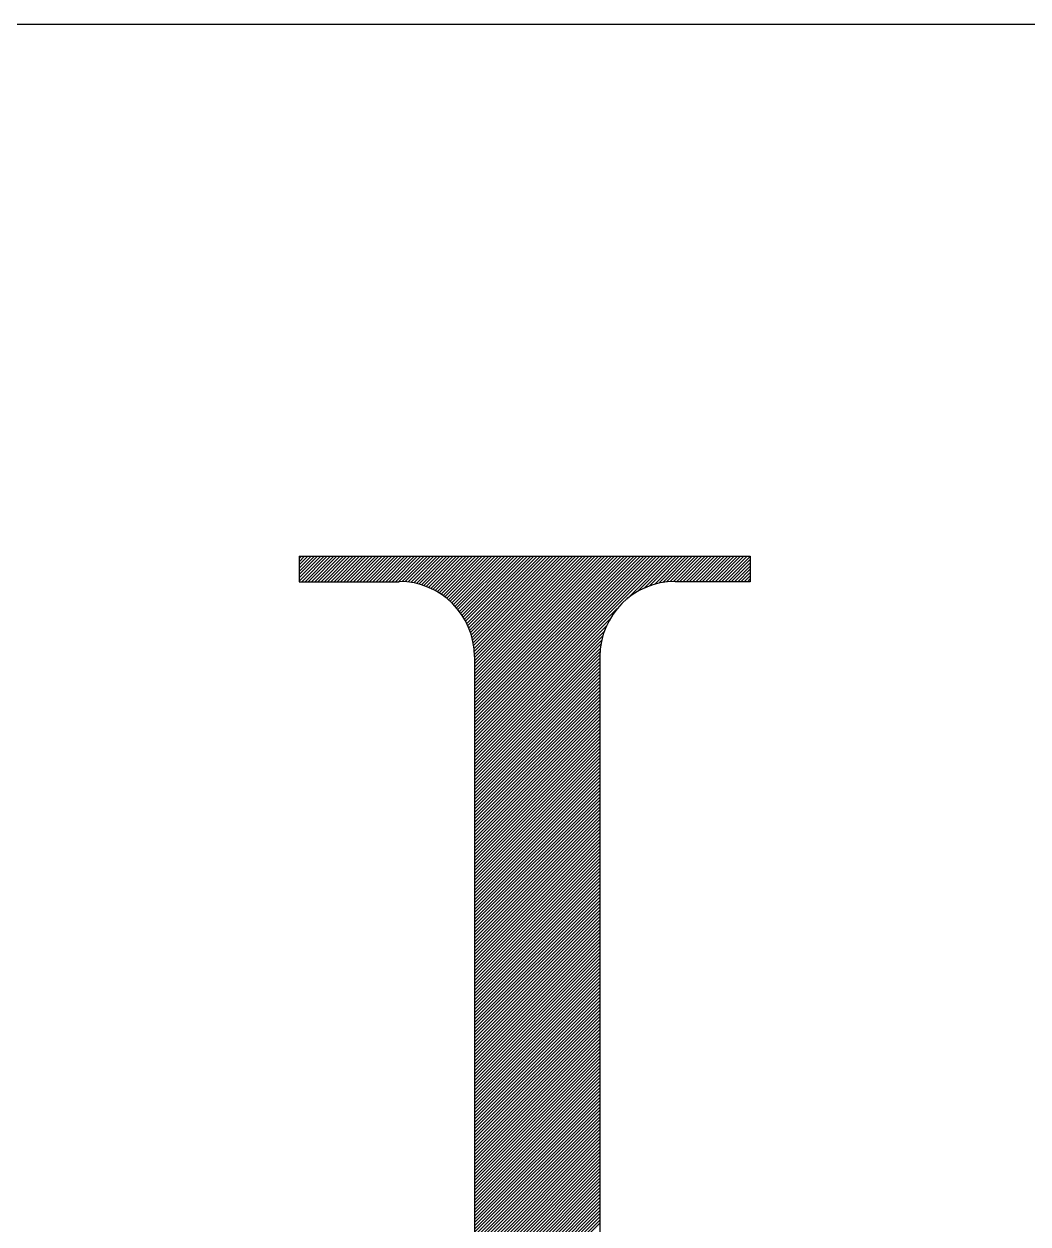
# Model space of a CAD drawing. Extents: x 0 to 405, y 0 to 280.
# Drawn here: x 24.69 to 30.55, y 14.25 to 21.26 of the extents above; entities that cross this region are included whole.
import ezdxf
from ezdxf.enums import TextEntityAlignment as Align

# ---------------------------------------------------------------- set-up
doc = ezdxf.new("R2010")
doc.units = 0
doc.header["$LTSCALE"] = 6
doc.linetypes.add('DASHED', pattern=[0])
doc.layers.get('0').update_dxf_attribs({"color": 8, "linetype": 'CONTINUOUS'})
for name, color, linetype in [('1', 8, 'CONTINUOUS'), ('10', 8, 'DASHED'), ('11', 30, 'DASHED'), ('2', 62, 'CONTINUOUS'), ('BLAU025', 5, 'CONTINUOUS'), ('LIJN025', 8, 'CONTINUOUS')]:
    doc.layers.add(name, color=color, linetype=linetype)
doc.styles.get("Standard").update_dxf_attribs({"font": 'simplex', "width": 0.85})

# ---------------------------------------------------------------- blocks, each defined once
blk = doc.blocks.new('*X')
at = {"color": 0}
for p, q in [((637.294, 543.81), (637.984, 544.5)), ((637.294, 543.899), (637.894, 544.5)), ((637.294, 543.989), (637.804, 544.5)), ((637.294, 544.079), (637.715, 544.5)), ((637.294, 544.169), (637.625, 544.5)), ((637.294, 544.259), (637.535, 544.5)), ((637.294, 544.348), (637.445, 544.5)), ((637.294, 544.438), (637.355, 544.5)), ((637.366, 543.792), (638.074, 544.5)), ((637.456, 543.792), (638.164, 544.5)), ((637.546, 543.792), (638.253, 544.5)), ((637.635, 543.792), (638.343, 544.5)), ((637.725, 543.792), (638.433, 544.5)), ((637.815, 543.792), (638.523, 544.5)), ((637.905, 543.792), (638.613, 544.5)), ((637.995, 543.792), (638.702, 544.5)), ((638.084, 543.792), (638.792, 544.5)), ((638.174, 543.792), (638.882, 544.5)), ((638.264, 543.792), (638.972, 544.5)), ((638.354, 543.792), (639.062, 544.5)), ((638.444, 543.792), (639.151, 544.5)), ((638.534, 543.792), (639.241, 544.5)), ((638.623, 543.792), (639.331, 544.5)), ((638.713, 543.792), (639.421, 544.5)), ((638.803, 543.792), (639.511, 544.5)), ((638.893, 543.792), (639.6, 544.5)), ((638.983, 543.792), (639.69, 544.5)), ((639.072, 543.792), (639.78, 544.5)), ((639.162, 543.792), (639.87, 544.5)), ((639.252, 543.792), (639.96, 544.5)), ((639.342, 543.792), (640.049, 544.5)), ((639.432, 543.792), (640.139, 544.5)), ((639.521, 543.792), (640.229, 544.5)), ((639.611, 543.792), (640.319, 544.5)), ((639.701, 543.792), (640.409, 544.5)), ((639.791, 543.792), (640.498, 544.5)), ((639.881, 543.792), (640.588, 544.5)), ((639.97, 543.792), (640.678, 544.5)), ((640.06, 543.792), (640.768, 544.5)), ((640.157, 543.798), (640.858, 544.5)), ((640.241, 543.794), (640.947, 544.5)), ((640.323, 543.785), (641.037, 544.5)), ((640.402, 543.775), (641.127, 544.5)), ((640.478, 543.761), (641.217, 544.5)), ((640.552, 543.745), (641.307, 544.5)), ((640.624, 543.727), (641.397, 544.5)), ((640.694, 543.707), (641.486, 544.5)), ((640.761, 543.685), (641.576, 544.5)), ((640.827, 543.661), (641.666, 544.5)), ((640.891, 543.635), (641.756, 544.5)), ((640.953, 543.608), (641.846, 544.5)), ((641.014, 543.578), (641.935, 544.5)), ((641.073, 543.548), (642.025, 544.5)), ((641.131, 543.515), (642.115, 544.5)), ((641.187, 543.481), (642.205, 544.5)), ((641.241, 543.446), (642.295, 544.5)), ((641.294, 543.409), (642.384, 544.5)), ((641.346, 543.371), (642.474, 544.5)), ((641.396, 543.332), (642.564, 544.5)), ((641.445, 543.291), (642.654, 544.5)), ((641.492, 543.248), (642.744, 544.5)), ((641.538, 543.205), (642.833, 544.5)), ((641.583, 543.16), (642.923, 544.5)), ((641.627, 543.113), (643.013, 544.5)), ((641.669, 543.065), (643.103, 544.5)), ((641.709, 543.016), (643.193, 544.5)), ((641.748, 542.966), (643.282, 544.5)), ((641.786, 542.914), (643.372, 544.5)), ((641.823, 542.86), (643.462, 544.5)), ((641.858, 542.805), (643.552, 544.5)), ((641.891, 542.749), (643.642, 544.5)), ((641.923, 542.691), (643.731, 544.5)), ((641.953, 542.632), (643.821, 544.5)), ((641.982, 542.571), (643.911, 544.5)), ((642.009, 542.508), (644.001, 544.5)), ((642.035, 542.444), (644.091, 544.5)), ((642.058, 542.377), (644.18, 544.5)), ((642.08, 542.309), (644.27, 544.5)), ((642.1, 542.239), (644.36, 544.5)), ((642.117, 542.167), (644.45, 544.5)), ((642.133, 542.092), (644.54, 544.5)), ((642.145, 542.016), (644.629, 544.5)), ((642.156, 541.936), (644.719, 544.5)), ((642.163, 541.853), (644.809, 544.5)), ((642.167, 541.768), (644.899, 544.5)), ((642.173, 539.17), (647.503, 544.5)), ((642.173, 539.26), (647.413, 544.5)), ((642.173, 539.35), (647.323, 544.5)), ((642.173, 539.439), (647.234, 544.5)), ((642.173, 539.529), (647.144, 544.5)), ((642.173, 539.619), (647.054, 544.5)), ((642.173, 539.709), (646.964, 544.5)), ((642.173, 539.799), (646.874, 544.5)), ((642.173, 539.888), (646.785, 544.5)), ((642.173, 539.978), (646.695, 544.5)), ((642.173, 540.068), (646.605, 544.5)), ((642.173, 540.158), (646.515, 544.5)), ((642.173, 540.248), (646.425, 544.5)), ((642.173, 540.337), (646.336, 544.5)), ((642.173, 540.427), (646.246, 544.5)), ((642.173, 540.517), (646.156, 544.5)), ((642.173, 540.607), (646.066, 544.5)), ((642.173, 540.697), (645.976, 544.5)), ((642.173, 540.786), (645.887, 544.5)), ((642.173, 540.876), (645.797, 544.5)), ((642.173, 540.966), (645.707, 544.5)), ((642.173, 541.056), (645.617, 544.5)), ((642.173, 541.146), (645.527, 544.5)), ((642.173, 541.235), (645.438, 544.5)), ((642.173, 541.325), (645.348, 544.5)), ((642.173, 541.415), (645.258, 544.5)), ((642.173, 541.505), (645.168, 544.5)), ((642.173, 541.595), (645.078, 544.5)), ((642.173, 541.684), (644.989, 544.5)), ((646.41, 543.317), (647.593, 544.5)), ((646.705, 543.522), (647.683, 544.5)), ((646.889, 543.616), (647.772, 544.5)), ((647.039, 543.677), (647.862, 544.5)), ((647.172, 543.719), (647.952, 544.5)), ((647.292, 543.75), (648.042, 544.5)), ((647.404, 543.772), (648.132, 544.5)), ((647.508, 543.786), (648.222, 544.5)), ((647.607, 543.795), (648.311, 544.5)), ((647.701, 543.799), (648.401, 544.5)), ((647.783, 543.792), (648.491, 544.5)), ((647.873, 543.792), (648.581, 544.5)), ((647.963, 543.792), (648.671, 544.5)), ((648.053, 543.792), (648.76, 544.5)), ((648.142, 543.792), (648.85, 544.5)), ((648.232, 543.792), (648.94, 544.5)), ((648.322, 543.792), (649.03, 544.5)), ((648.412, 543.792), (649.12, 544.5)), ((648.502, 543.792), (649.209, 544.5)), ((648.591, 543.792), (649.299, 544.5)), ((648.681, 543.792), (649.389, 544.5)), ((648.771, 543.792), (649.479, 544.5)), ((648.861, 543.792), (649.569, 544.5)), ((648.951, 543.792), (649.658, 544.5)), ((649.04, 543.792), (649.748, 544.5)), ((649.13, 543.792), (649.836, 544.498)), ((649.22, 543.792), (649.836, 544.408)), ((649.31, 543.792), (649.836, 544.318)), ((649.4, 543.792), (649.836, 544.228)), ((649.489, 543.792), (649.836, 544.138)), ((649.579, 543.792), (649.836, 544.048)), ((649.669, 543.792), (649.836, 543.959)), ((649.759, 543.792), (649.836, 543.869)), ((642.173, 539.08), (646.14, 543.046)), ((642.173, 538.99), (645.934, 542.751)), ((642.173, 538.901), (645.841, 542.568)), ((642.173, 538.811), (645.78, 542.417)), ((642.173, 538.721), (645.737, 542.284)), ((642.173, 538.631), (645.706, 542.164)), ((642.173, 538.541), (645.685, 542.053)), ((642.173, 538.452), (645.67, 541.948)), ((642.173, 538.362), (645.661, 541.849)), ((642.173, 538.272), (645.657, 541.755)), ((642.173, 538.182), (645.658, 541.666)), ((642.173, 538.092), (645.658, 541.576)), ((642.173, 538.003), (645.658, 541.487)), ((642.173, 537.913), (645.658, 541.397)), ((642.173, 537.823), (645.658, 541.307)), ((642.173, 537.733), (645.658, 541.217)), ((642.173, 537.643), (645.658, 541.127)), ((642.173, 537.553), (645.658, 541.038)), ((642.173, 537.464), (645.658, 540.948)), ((642.173, 537.374), (645.658, 540.858)), ((642.173, 537.284), (645.658, 540.768)), ((642.173, 537.194), (645.658, 540.678)), ((642.173, 537.104), (645.658, 540.589)), ((642.173, 537.015), (645.658, 540.499)), ((642.173, 536.925), (645.658, 540.409)), ((642.173, 536.835), (645.658, 540.319)), ((642.173, 536.745), (645.658, 540.229)), ((642.173, 536.655), (645.658, 540.14)), ((642.173, 536.566), (645.658, 540.05)), ((642.173, 536.476), (645.658, 539.96)), ((642.173, 536.386), (645.658, 539.87)), ((642.173, 536.296), (645.658, 539.78)), ((642.173, 536.206), (645.658, 539.691)), ((642.173, 536.117), (645.658, 539.601)), ((642.173, 536.027), (645.658, 539.511)), ((642.173, 535.937), (645.658, 539.421)), ((642.173, 535.847), (645.658, 539.331)), ((642.173, 535.757), (645.658, 539.242)), ((642.173, 535.668), (645.658, 539.152)), ((642.173, 535.578), (645.658, 539.062)), ((642.173, 535.488), (645.658, 538.972)), ((642.173, 535.398), (645.658, 538.882)), ((642.173, 535.308), (645.658, 538.793)), ((642.173, 535.219), (645.658, 538.703)), ((642.173, 535.129), (645.658, 538.613)), ((642.173, 535.039), (645.658, 538.523)), ((642.173, 534.949), (645.658, 538.433)), ((642.173, 534.859), (645.658, 538.344)), ((642.173, 534.77), (645.658, 538.254)), ((642.173, 534.68), (645.658, 538.164)), ((642.173, 534.59), (645.658, 538.074)), ((642.173, 534.5), (645.658, 537.984)), ((642.173, 534.41), (645.658, 537.895)), ((642.173, 534.321), (645.658, 537.805)), ((642.173, 534.231), (645.658, 537.715)), ((642.173, 534.141), (645.658, 537.625)), ((642.173, 534.051), (645.658, 537.535)), ((642.173, 533.961), (645.658, 537.445)), ((642.173, 533.872), (645.658, 537.356)), ((642.173, 533.782), (645.658, 537.266)), ((642.173, 533.692), (645.658, 537.176)), ((642.173, 533.602), (645.658, 537.086)), ((642.173, 533.512), (645.658, 536.996)), ((642.173, 533.423), (645.658, 536.907)), ((642.173, 533.333), (645.658, 536.817)), ((642.173, 533.243), (645.658, 536.727)), ((642.173, 533.153), (645.658, 536.637)), ((642.173, 533.063), (645.658, 536.547)), ((642.173, 532.974), (645.658, 536.458)), ((642.173, 532.884), (645.658, 536.368)), ((642.173, 532.794), (645.658, 536.278)), ((642.173, 532.704), (645.658, 536.188)), ((642.173, 532.614), (645.658, 536.098)), ((642.173, 532.525), (645.658, 536.009)), ((642.173, 532.435), (645.658, 535.919)), ((642.173, 532.345), (645.658, 535.829)), ((642.173, 532.255), (645.658, 535.739)), ((642.173, 532.165), (645.658, 535.649)), ((642.173, 532.076), (645.658, 535.56)), ((642.173, 531.986), (645.658, 535.47)), ((642.173, 531.896), (645.658, 535.38)), ((642.173, 531.806), (645.658, 535.29)), ((642.173, 531.716), (645.658, 535.2)), ((642.173, 531.627), (645.658, 535.111)), ((642.173, 531.537), (645.658, 535.021)), ((642.173, 531.447), (645.658, 534.931)), ((642.173, 531.357), (645.658, 534.841)), ((642.173, 531.267), (645.658, 534.751)), ((642.173, 531.178), (645.658, 534.662)), ((642.173, 531.088), (645.658, 534.572)), ((642.173, 530.998), (645.658, 534.482)), ((642.173, 530.908), (645.658, 534.392)), ((642.173, 530.818), (645.658, 534.302)), ((642.173, 530.728), (645.658, 534.213)), ((642.173, 530.639), (645.658, 534.123)), ((642.173, 530.549), (645.658, 534.033)), ((642.173, 530.459), (645.658, 533.943)), ((642.173, 530.369), (645.658, 533.853)), ((642.173, 530.279), (645.658, 533.764)), ((642.173, 530.19), (645.658, 533.674)), ((642.173, 530.1), (645.658, 533.584)), ((642.173, 530.01), (645.658, 533.494)), ((642.173, 529.92), (645.658, 533.404)), ((642.173, 529.83), (645.658, 533.315)), ((642.173, 529.741), (645.658, 533.225)), ((642.173, 529.651), (645.658, 533.135)), ((642.173, 529.561), (645.658, 533.045)), ((642.173, 529.471), (645.658, 532.955)), ((642.173, 529.381), (645.658, 532.866)), ((642.173, 529.292), (645.658, 532.776)), ((642.173, 529.202), (645.658, 532.686)), ((642.173, 529.112), (645.658, 532.596)), ((642.173, 529.022), (645.658, 532.506)), ((642.173, 528.932), (645.658, 532.417)), ((642.173, 528.843), (645.658, 532.327)), ((642.173, 528.753), (645.658, 532.237)), ((642.173, 528.663), (645.658, 532.147)), ((642.173, 528.573), (645.658, 532.057)), ((642.173, 528.483), (645.658, 531.968)), ((642.173, 528.394), (645.658, 531.878)), ((642.173, 528.304), (645.658, 531.788)), ((642.173, 528.214), (645.658, 531.698)), ((642.173, 528.124), (645.658, 531.608)), ((642.173, 528.034), (645.658, 531.519)), ((642.173, 527.945), (645.658, 531.429)), ((642.173, 527.855), (645.658, 531.339)), ((642.173, 527.765), (645.658, 531.249)), ((642.173, 527.675), (645.658, 531.159)), ((642.173, 527.585), (645.658, 531.07)), ((642.173, 527.496), (645.658, 530.98)), ((642.173, 527.406), (645.658, 530.89)), ((642.173, 527.316), (645.658, 530.8)), ((642.173, 527.226), (645.658, 530.71)), ((642.173, 527.136), (645.658, 530.621)), ((642.173, 527.047), (645.658, 530.531)), ((642.173, 526.957), (645.658, 530.441)), ((642.173, 526.867), (645.658, 530.351)), ((642.173, 526.777), (645.658, 530.261)), ((642.173, 526.687), (645.658, 530.171)), ((642.173, 526.598), (645.658, 530.082)), ((642.173, 526.508), (645.658, 529.992)), ((642.173, 526.418), (645.658, 529.902)), ((642.173, 526.328), (645.658, 529.812)), ((642.173, 526.238), (645.658, 529.722)), ((642.173, 526.149), (645.658, 529.633)), ((642.173, 526.059), (645.658, 529.543)), ((642.173, 525.969), (645.658, 529.453)), ((642.173, 525.879), (645.658, 529.363)), ((642.173, 525.789), (645.658, 529.273)), ((642.173, 525.7), (645.658, 529.184)), ((642.173, 525.61), (645.658, 529.094)), ((642.173, 525.52), (645.658, 529.004)), ((642.173, 525.43), (645.658, 528.914)), ((642.173, 525.34), (645.658, 528.824)), ((642.173, 525.251), (645.658, 528.735)), ((642.173, 525.161), (645.658, 528.645)), ((642.173, 525.071), (645.658, 528.555)), ((642.173, 524.981), (645.658, 528.465)), ((642.173, 524.891), (645.658, 528.375)), ((642.173, 524.802), (645.658, 528.286)), ((642.173, 524.712), (645.658, 528.196)), ((642.173, 524.622), (645.658, 528.106)), ((642.173, 524.532), (645.658, 528.016)), ((642.173, 524.442), (645.658, 527.926)), ((642.173, 524.353), (645.658, 527.837)), ((642.173, 524.263), (645.658, 527.747)), ((642.173, 524.173), (645.658, 527.657)), ((642.173, 524.083), (645.658, 527.567)), ((642.173, 523.993), (645.658, 527.477)), ((642.173, 523.904), (645.658, 527.388)), ((642.173, 523.814), (645.658, 527.298)), ((642.173, 523.724), (645.658, 527.208)), ((642.173, 523.634), (645.658, 527.118)), ((642.173, 523.544), (645.658, 527.028)), ((642.173, 523.454), (645.658, 526.939)), ((642.173, 523.365), (645.658, 526.849)), ((642.173, 523.275), (645.658, 526.759)), ((642.173, 523.185), (645.658, 526.669)), ((642.173, 523.095), (645.658, 526.579)), ((642.173, 523.005), (645.658, 526.49)), ((642.173, 522.916), (645.658, 526.4)), ((642.173, 522.826), (645.658, 526.31)), ((642.173, 522.736), (645.658, 526.22)), ((642.173, 522.646), (645.658, 526.13)), ((642.173, 522.556), (645.658, 526.041)), ((642.173, 522.467), (645.658, 525.951))]:
    blk.add_line(p, q, dxfattribs=at)
blk = doc.blocks.new('UMELEK')
at = {"layer": 'LIJN025', "color": 0, "linetype": 'CONTINUOUS'}
for p, q in [((-16.514, 9.828), (-16.514, 9.616)), ((-16.514, 9.828), (-12.752, 9.828)), ((-12.752, 9.828), (-12.752, 9.616)), ((-16.514, 9.616), (-15.679, 9.616)), ((-12.752, 9.616), (-13.378, 9.616)), ((-15.05, 8.991), (-15.05, 2.719)), ((-14.005, 8.991), (-14.005, 3.242))]:
    blk.add_line(p, q, dxfattribs=at)
for centre, start, end in [((-15.679, 8.991), 0, 90), ((-13.378, 8.991), 90, 180)]:
    blk.add_arc(centre, 0.627, start, end, dxfattribs=at)
at = {"layer": 'BLAU025', "color": 0, "xscale": 0.3, "yscale": 0.3, "zscale": 0.3}
blk.add_blockref('*X', (-207.702, -153.522), dxfattribs=at)
blk = doc.blocks.new('LST11')
at = {"layer": '2', "color": 0}
blk.add_line((9.4661, 21.2584), (405.4661, 21.2584), dxfattribs=at)
at = {"layer": '10', "color": 0, "xscale": 0.7, "yscale": 0.7, "zscale": 0.7}
blk.add_blockref('UMELEK', (37.8543, 11.2703), dxfattribs=at)
at = {"layer": '11', "color": 0, "width": 0.85}
for tag, p in [('BESTEMMING', (393.87, 227.4884)), ('KLNR', (389.7723, 151.8108)), ('BESTEMMING', (393.87, 94.2708))]:
    blk.add_attdef(tag, text='', height=3.2, rotation=270, dxfattribs=at).set_placement(p, align=Align.MIDDLE)
for tag, p in [('VNR', (355.5, 9)), ('TOT', (367.5, 9))]:
    blk.add_attdef(tag, p, '', height=3, dxfattribs=at)
at = {"layer": '2', "color": 0, "width": 0.85}
for tag, p in [('TITEL', (48.3426, 12.4051)), ('NUMMER', (315.1354, 9.3968))]:
    blk.add_attdef(tag, p, '', height=4.7, dxfattribs=at)
blk.add_attdef('BORD', text='', height=4.7, dxfattribs=at).set_placement((264.4405, 9.178), align=Align.RIGHT)
for tag, p in [('NUMMER', (291.9411, 11.4845)), ('INDEX', (393.0454, 11.4845))]:
    blk.add_attdef(tag, text='', height=4.7, dxfattribs=at).set_placement(p, align=Align.MIDDLE)

msp = doc.modelspace()

# ---------------------------------------------------------------- block references
at = {"layer": '1', "color": 0}
msp.add_blockref('LST11', (0, 0), dxfattribs=at)

doc.saveas('drawing.dxf')
